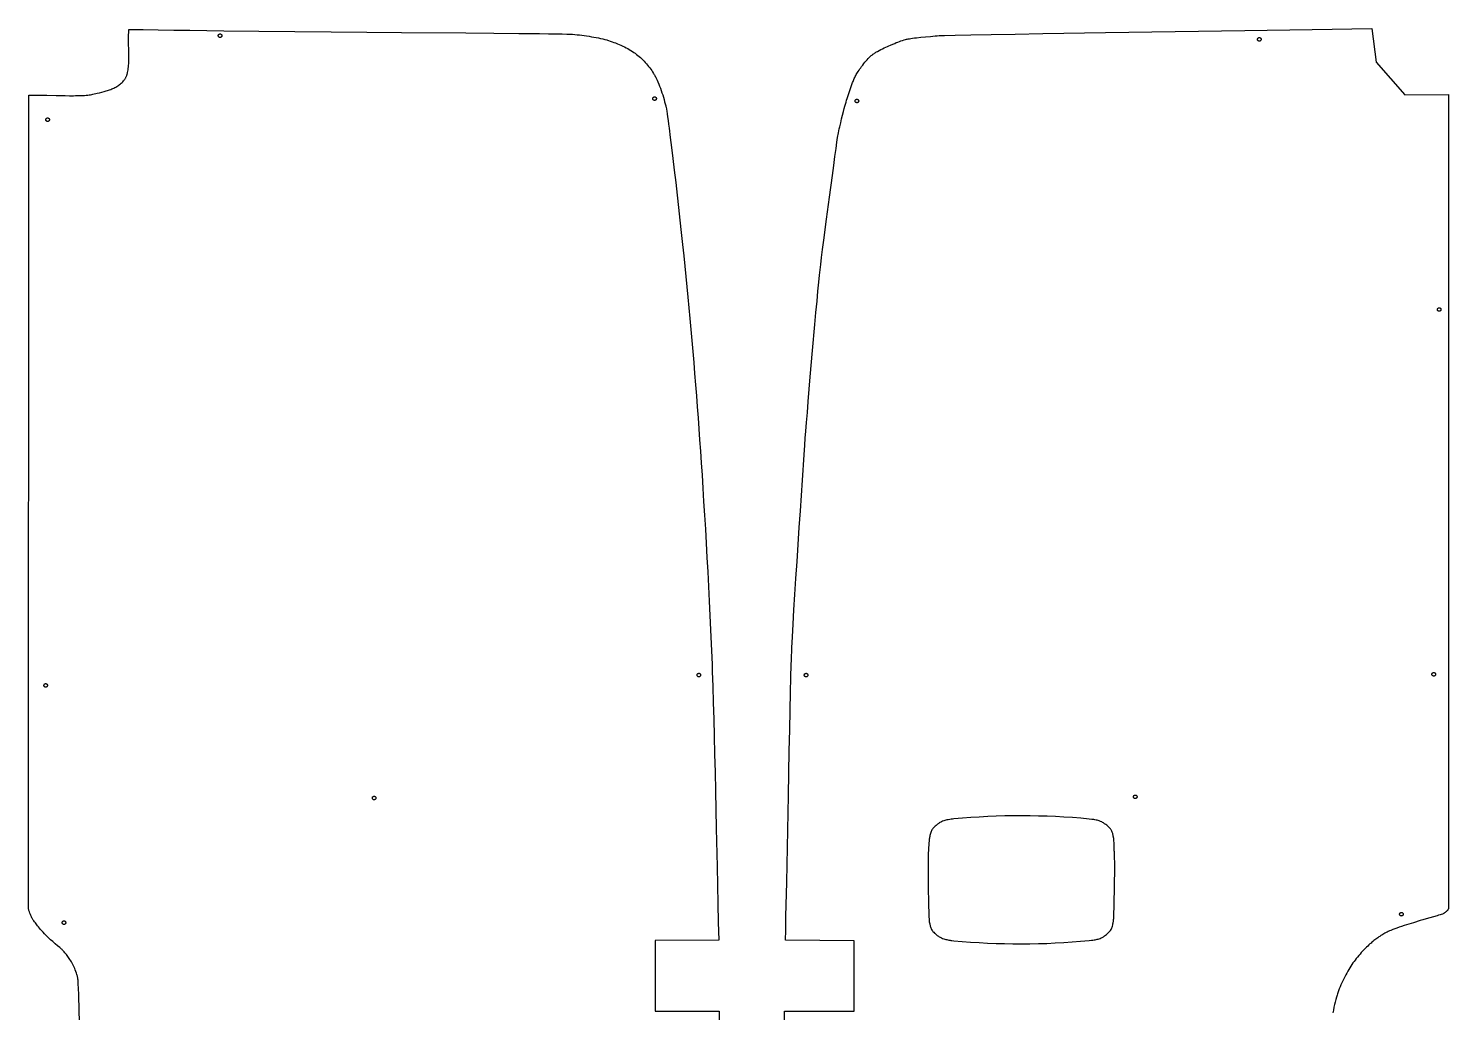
# Model space of a CAD drawing. Extents: x -900 to 7408, y -3188 to 1710.
# Drawn here: x 5723 to 7304, y -2092 to -997 of the extents above; entities that cross this region are included whole.
import ezdxf

# ---------------------------------------------------------------- set-up
doc = ezdxf.new("R2010")
doc.units = 0
doc.layers.add('Default_Layer', color=1, linetype='CONTINUOUS')

msp = doc.modelspace()

# ---------------------------------------------------------------- linework, layer by layer
at = {"layer": 'Default_Layer'}
for points in [[(5780.7, -2113.4), (5779.9, -2090.2), (5779.3, -2072.1), (5779, -2065.3), (5778.8, -2060.2), (5778.6, -2056.8), (5778.6, -2055.9), (5778.5, -2055.4), (5778.4, -2054.5), (5778.2, -2053.6), (5778, -2052.7), (5777.8, -2051.8), (5777.5, -2050.9), (5777.3, -2050), (5776.7, -2048.2), (5776.1, -2046.5), (5775.5, -2044.8), (5774.9, -2043.2), (5774.3, -2041.7), (5774, -2041), (5773.6, -2040.3), (5772.9, -2038.8), (5772.1, -2037.4), (5771.3, -2035.9), (5770.5, -2034.6), (5769.6, -2033.2), (5768.8, -2032), (5768, -2030.9), (5767.3, -2029.8), (5766.5, -2028.7), (5765.7, -2027.7), (5764.9, -2026.7), (5764, -2025.7), (5763.2, -2024.7), (5762.3, -2023.7), (5761.4, -2022.8), (5760.8, -2022.2), (5760.1, -2021.5), (5758.2, -2019.9), (5755.8, -2017.8), (5753.2, -2015.6), (5750.6, -2013.3), (5748, -2011.2), (5746.9, -2010.1), (5745.8, -2009.2), (5744.9, -2008.3), (5744.1, -2007.6), (5742.7, -2006.1), (5741.2, -2004.5), (5739.7, -2002.9), (5738.3, -2001.3), (5736.9, -1999.7), (5735.7, -1998.2), (5734.5, -1996.9), (5733.6, -1995.7), (5731.9, -1993.6), (5731.1, -1992.5), (5730.2, -1991.4), (5729.5, -1990.3), (5728.7, -1989.2), (5728.3, -1988.6), (5728, -1988), (5727.6, -1987.4), (5727.3, -1986.8), (5726.7, -1985.6), (5726.1, -1984.3), (5725.5, -1982.9), (5725, -1981.5), (5724.5, -1980), (5724.2, -1979.3), (5724, -1978.5), (5723.8, -1977.8), (5723.6, -1977), (5723.5, -1976.3), (5723.3, -1975.5), (5724, -1071.3), (5724, -1071.3), (5728.8, -1071.3), (5733.8, -1071.3), (5738.8, -1071.4), (5743.9, -1071.4), (5754.2, -1071.6), (5759.2, -1071.7), (5764.2, -1071.8), (5769, -1071.9), (5773.6, -1071.9), (5775.8, -1071.8), (5778, -1071.8), (5780.1, -1071.8), (5782.1, -1071.7), (5784.1, -1071.6), (5785.9, -1071.5), (5787.7, -1071.4), (5789.4, -1071.2), (5791, -1071), (5792.5, -1070.8), (5793.8, -1070.6), (5795.1, -1070.3), (5800, -1069.2), (5802.5, -1068.6), (5805, -1068), (5807.5, -1067.3), (5808.8, -1066.9), (5810, -1066.5), (5811.3, -1066.1), (5812.5, -1065.7), (5813.7, -1065.3), (5814.9, -1064.8), (5816.1, -1064.3), (5817.3, -1063.8), (5818.4, -1063.3), (5819.5, -1062.7), (5820.6, -1062.2), (5821.7, -1061.5), (5822.8, -1060.9), (5823.8, -1060.2), (5824.8, -1059.5), (5825.7, -1058.7), (5826.7, -1058), (5827.5, -1057.1), (5828.4, -1056.3), (5829.2, -1055.4), (5829.6, -1054.9), (5830, -1054.4), (5830.3, -1053.9), (5830.7, -1053.4), (5831, -1052.9), (5831.3, -1052.4), (5831.6, -1051.8), (5831.9, -1051.2), (5832.2, -1050.6), (5832.5, -1050), (5832.7, -1049.4), (5832.9, -1048.7), (5833.2, -1048.1), (5833.4, -1047.4), (5833.5, -1046.7), (5833.7, -1046), (5834, -1044.5), (5834.3, -1043), (5834.5, -1041.4), (5834.7, -1039.7), (5834.9, -1038), (5835, -1036.3), (5835.1, -1034.6), (5835.1, -1032.8), (5835.2, -1030.9), (5835.2, -1029), (5835.2, -1027.2), (5835.2, -1025.2), (5835.1, -1021.4), (5834.9, -1013.5), (5834.9, -1009.5), (5834.9, -1007.6), (5834.9, -1005.6), (5834.9, -1003.7), (5835, -1001.8), (5835.1, -999.9), (5835.2, -998), (5851.1, -998.3), (5867.7, -998.6), (5885.1, -998.8), (5903.1, -999.1), (5921.7, -999.3), (5940.7, -999.6), (5979.8, -1000), (6019.8, -1000.4), (6060.1, -1000.8), (6099.9, -1001.1), (6138.5, -1001.4), (6209.9, -1002), (6241.3, -1002.2), (6268.9, -1002.5), (6292.1, -1002.7), (6301.9, -1002.9), (6310.3, -1003), (6317.2, -1003.1), (6322.6, -1003.2), (6326.5, -1003.3), (6327.8, -1003.4), (6328.6, -1003.5), (6331.2, -1003.7), (6333.8, -1004), (6336.4, -1004.3), (6339.1, -1004.6), (6341.8, -1005), (6344.5, -1005.3), (6347.2, -1005.7), (6349.9, -1006.2), (6352.5, -1006.6), (6355, -1007.1), (6357.6, -1007.6), (6360, -1008.1), (6362.4, -1008.7), (6364.6, -1009.2), (6366.8, -1009.8), (6367.8, -1010.1), (6368.8, -1010.4), (6370.8, -1011.1), (6372.8, -1011.8), (6374.8, -1012.5), (6376.8, -1013.2), (6378.7, -1014), (6380.7, -1014.9), (6382.7, -1015.7), (6384.6, -1016.6), (6386.5, -1017.5), (6388.4, -1018.5), (6390.2, -1019.4), (6392, -1020.4), (6393.7, -1021.5), (6395.4, -1022.5), (6397, -1023.6), (6397.8, -1024.2), (6398.6, -1024.7), (6400.1, -1025.9), (6401.6, -1027.1), (6403, -1028.3), (6404.4, -1029.5), (6405.8, -1030.8), (6407.2, -1032.1), (6408.5, -1033.5), (6409.8, -1034.9), (6411.1, -1036.3), (6412.3, -1037.7), (6413.5, -1039.2), (6414.7, -1040.7), (6415.8, -1042.2), (6416.9, -1043.8), (6417.9, -1045.4), (6418.9, -1047), (6419.4, -1047.8), (6419.9, -1048.6), (6420.4, -1049.5), (6420.9, -1050.5), (6421.4, -1051.4), (6421.9, -1052.4), (6422.8, -1054.5), (6423.8, -1056.6), (6424.7, -1058.9), (6425.7, -1061.2), (6426.6, -1063.6), (6427.4, -1066.1), (6428.3, -1068.5), (6429.1, -1071), (6429.9, -1073.5), (6430.6, -1076), (6431.3, -1078.5), (6432, -1080.9), (6432.6, -1083.3), (6432.7, -1084), (6432.9, -1084.8), (6433.2, -1086.7), (6433.7, -1089.2), (6434.1, -1092.1), (6434.6, -1095.5), (6435.1, -1099.3), (6435.7, -1103.5), (6436.3, -1108.1), (6437.6, -1118.3), (6439, -1129.6), (6440.5, -1141.8), (6442, -1154.9), (6443.6, -1168.4), (6445.1, -1182.4), (6446.7, -1196.4), (6448.2, -1210.4), (6449.7, -1224.1), (6451.1, -1237.4), (6452.5, -1250), (6453.7, -1261.6), (6454.8, -1272.9), (6455.9, -1284.4), (6457.1, -1296), (6458.2, -1307.9), (6459.3, -1319.8), (6460.4, -1331.9), (6461.5, -1344.1), (6462.5, -1356.4), (6463.6, -1368.7), (6464.6, -1381.1), (6465.6, -1393.5), (6466.6, -1405.8), (6467.5, -1418.2), (6468.5, -1430.5), (6469.4, -1442.7), (6470.2, -1454.9), (6471.1, -1467.3), (6472, -1480.5), (6472.9, -1494.3), (6473.8, -1508.6), (6474.7, -1523.4), (6475.7, -1538.5), (6476.6, -1554.1), (6477.5, -1569.9), (6478.4, -1585.8), (6479.3, -1601.9), (6480.1, -1618.1), (6480.9, -1634.2), (6481.7, -1650.2), (6482.4, -1666.1), (6483.1, -1681.7), (6483.7, -1697.1), (6484, -1704.8), (6484.3, -1712.8), (6484.9, -1729.5), (6485.4, -1747.1), (6486, -1765.6), (6486.5, -1784.7), (6486.9, -1804.5), (6487.4, -1824.7), (6487.9, -1845.4), (6488.8, -1887.4), (6489.6, -1929.6), (6490.5, -1971.3), (6491, -1991.7), (6491.5, -2011.5), (6420.6, -2012.1), (6420.6, -2090.5), (6492, -2090.5), (6492, -2115.2)], [(6564.6, -2139.8), (6564.7, -2090.5), (6564.7, -2090.5), (6642.1, -2090.5), (6642.1, -2012.4), (6565.7, -2011.8), (6566, -2000.4), (6566.3, -1985.4), (6567.1, -1947), (6569, -1850.6), (6570, -1801), (6570.5, -1777.5), (6570.9, -1755.7), (6571.4, -1736.1), (6571.8, -1719.1), (6572.2, -1705.4), (6572.3, -1699.8), (6572.5, -1695.3), (6572.7, -1690.9), (6572.9, -1685.8), (6573.2, -1680.2), (6573.5, -1674), (6574.3, -1660), (6575.2, -1644.2), (6576.2, -1627.1), (6577.4, -1609), (6578.6, -1590.2), (6579.8, -1571.2), (6581, -1552.3), (6582.3, -1533.8), (6584.6, -1499.6), (6586.5, -1471.6), (6587.3, -1460.9), (6587.8, -1452.8), (6588.4, -1445.1), (6589.2, -1435.6), (6590.1, -1424.5), (6591.1, -1412.1), (6593.4, -1384.7), (6596, -1355.4), (6598.5, -1326.6), (6599.7, -1313.1), (6600.9, -1300.5), (6601.9, -1289.2), (6602.9, -1279.4), (6603.7, -1271.4), (6604.3, -1265.5), (6605, -1259.7), (6605.9, -1252.1), (6607, -1243), (6608.3, -1232.6), (6611.4, -1209.4), (6614.6, -1184.7), (6617.9, -1160.6), (6619.4, -1149.5), (6620.7, -1139.5), (6622, -1130.7), (6623, -1123.6), (6623.8, -1118.3), (6624.1, -1116.4), (6624.3, -1115.1), (6624.7, -1113.1), (6625.1, -1111), (6625.6, -1108.8), (6626.1, -1106.5), (6627.2, -1102), (6628.2, -1097.6), (6629.3, -1093.4), (6630.3, -1089.5), (6631.2, -1086.2), (6631.9, -1083.6), (6633.2, -1079.2), (6633.8, -1077), (6634.5, -1074.8), (6635.1, -1072.6), (6635.8, -1070.4), (6636.6, -1068.3), (6637.3, -1066.1), (6638.1, -1063.9), (6638.9, -1061.7), (6639.7, -1059.4), (6640.5, -1057.1), (6640.9, -1056), (6641.4, -1054.9), (6641.8, -1053.8), (6642.3, -1052.7), (6642.8, -1051.6), (6643.4, -1050.5), (6643.9, -1049.4), (6644.5, -1048.4), (6645.2, -1047.3), (6645.9, -1046.1), (6646.7, -1044.9), (6647.6, -1043.5), (6648.5, -1042.1), (6649.5, -1040.7), (6650.5, -1039.2), (6651.7, -1037.7), (6652.8, -1036.2), (6654, -1034.7), (6655.2, -1033.3), (6656.5, -1031.8), (6657.8, -1030.5), (6658.4, -1029.8), (6659.1, -1029.1), (6659.7, -1028.5), (6660.4, -1027.9), (6661.1, -1027.3), (6661.7, -1026.8), (6662.4, -1026.2), (6663.1, -1025.7), (6663.9, -1025.1), (6664.7, -1024.6), (6665.5, -1024.1), (6666.4, -1023.5), (6667.2, -1023), (6668.1, -1022.5), (6669.9, -1021.5), (6671.8, -1020.5), (6673.7, -1019.6), (6675.5, -1018.7), (6677.4, -1017.8), (6679.2, -1017), (6680.9, -1016.3), (6682.5, -1015.6), (6685.3, -1014.4), (6687.4, -1013.6), (6689.1, -1012.8), (6690.8, -1012.2), (6692.5, -1011.5), (6694.2, -1010.9), (6695.9, -1010.3), (6697.7, -1009.8), (6699.4, -1009.3), (6700.3, -1009.1), (6701.2, -1008.9), (6702.3, -1008.6), (6703.6, -1008.4), (6705.3, -1008.2), (6707.1, -1007.9), (6709.2, -1007.6), (6711.5, -1007.4), (6716.4, -1006.8), (6721.6, -1006.3), (6727, -1005.8), (6732.2, -1005.3), (6734.6, -1005.1), (6736.9, -1005), (6738.9, -1004.9), (6742.6, -1004.8), (6754.5, -1004.5), (6772.1, -1004.2), (6794.6, -1003.8), (6821.5, -1003.3), (6852.2, -1002.8), (6921.9, -1001.7), (7077, -999.2), (7151.9, -998), (7218.1, -997), (7222.9, -1034.7), (7255.1, -1071), (7303.4, -1070.4), (7303.6, -1976.4), (7303.4, -1976.8), (7303.2, -1977.2), (7302.9, -1977.7), (7302.7, -1978.1), (7302.4, -1978.5), (7302, -1978.8), (7301.7, -1979.2), (7301.4, -1979.6), (7301, -1979.9), (7300.6, -1980.2), (7300.2, -1980.6), (7299.8, -1980.9), (7299, -1981.4), (7298.2, -1982), (7297.9, -1982.1), (7297.6, -1982.2), (7296.7, -1982.6), (7295.5, -1983), (7294.1, -1983.4), (7292.5, -1983.9), (7290.8, -1984.4), (7286.9, -1985.5), (7278.7, -1987.8), (7275, -1988.9), (7273.4, -1989.3), (7272, -1989.8), (7264.4, -1992.2), (7259.3, -1993.8), (7254, -1995.5), (7251.3, -1996.4), (7248.7, -1997.3), (7246.1, -1998.2), (7243.7, -1999.1), (7241.5, -1999.9), (7239.5, -2000.7), (7237.8, -2001.4), (7237.1, -2001.7), (7236.4, -2002), (7235.2, -2002.6), (7234, -2003.2), (7232.8, -2003.9), (7231.6, -2004.5), (7230.5, -2005.2), (7229.3, -2005.9), (7228.1, -2006.6), (7227, -2007.4), (7225.9, -2008.1), (7224.8, -2008.9), (7223.7, -2009.7), (7222.6, -2010.5), (7221.5, -2011.3), (7220.4, -2012.1), (7219.4, -2013), (7218.3, -2013.8), (7217.3, -2014.8), (7216.1, -2015.8), (7214.9, -2017), (7213.6, -2018.2), (7212.2, -2019.6), (7210.8, -2021), (7209.4, -2022.4), (7208, -2024), (7206.5, -2025.5), (7205.1, -2027.1), (7203.7, -2028.8), (7202.3, -2030.4), (7200.9, -2032.1), (7199.6, -2033.8), (7198.4, -2035.4), (7197.2, -2037), (7196.1, -2038.7), (7195, -2040.4), (7193.8, -2042.3), (7192.7, -2044.2), (7191.5, -2046.2), (7190.3, -2048.2), (7189.2, -2050.3), (7188, -2052.5), (7186.9, -2054.7), (7185.8, -2056.9), (7184.8, -2059.1), (7183.8, -2061.4), (7182.8, -2063.6), (7181.9, -2065.9), (7181, -2068.1), (7180.2, -2070.4), (7179.9, -2071.5), (7179.5, -2072.7), (7179.1, -2073.9), (7178.8, -2075.1), (7178.1, -2077.7), (7177.4, -2080.5), (7176.7, -2083.4), (7176.1, -2086.3), (7175.5, -2089.4), (7174.9, -2092.5)]]:
    msp.add_lwpolyline(points, dxfattribs=at)
for points in [[(5934.6, -1005), (5934.6, -1004.8), (5934.6, -1004.6), (5934.7, -1004.4), (5934.7, -1004.3), (5934.8, -1004.1), (5934.9, -1003.9), (5935, -1003.8), (5935.2, -1003.6), (5935.3, -1003.5), (5935.5, -1003.4), (5935.6, -1003.3), (5935.8, -1003.2), (5936, -1003.1), (5936.2, -1003.1), (5936.4, -1003), (5936.6, -1003), (5936.8, -1003), (5937, -1003.1), (5937.2, -1003.1), (5937.4, -1003.2), (5937.5, -1003.3), (5937.7, -1003.4), (5937.8, -1003.5), (5938, -1003.6), (5938.1, -1003.8), (5938.2, -1003.9), (5938.3, -1004.1), (5938.4, -1004.3), (5938.5, -1004.4), (5938.5, -1004.6), (5938.6, -1004.8), (5938.6, -1005), (5938.6, -1005.2), (5938.5, -1005.4), (5938.5, -1005.6), (5938.4, -1005.8), (5938.3, -1006), (5938.2, -1006.2), (5938.1, -1006.3), (5938, -1006.4), (5937.8, -1006.6), (5937.7, -1006.7), (5937.5, -1006.8), (5937.4, -1006.9), (5937.2, -1006.9), (5937, -1007), (5936.8, -1007), (5936.6, -1007), (5936.4, -1007), (5936.2, -1007), (5936, -1006.9), (5935.8, -1006.9), (5935.6, -1006.8), (5935.5, -1006.7), (5935.3, -1006.6), (5935.2, -1006.4), (5935, -1006.3), (5934.9, -1006.2), (5934.8, -1006), (5934.7, -1005.8), (5934.7, -1005.6), (5934.6, -1005.4), (5934.6, -1005.2), (5934.6, -1005)], [(7091, -1009.1), (7091, -1008.9), (7091, -1008.7), (7091.1, -1008.5), (7091.1, -1008.4), (7091.2, -1008.2), (7091.3, -1008), (7091.4, -1007.9), (7091.6, -1007.7), (7091.7, -1007.6), (7091.9, -1007.5), (7092, -1007.4), (7092.2, -1007.3), (7092.4, -1007.2), (7092.6, -1007.2), (7092.8, -1007.1), (7093, -1007.1), (7093.2, -1007.1), (7093.4, -1007.2), (7093.6, -1007.2), (7093.8, -1007.3), (7093.9, -1007.4), (7094.1, -1007.5), (7094.3, -1007.6), (7094.4, -1007.7), (7094.5, -1007.9), (7094.6, -1008), (7094.7, -1008.2), (7094.8, -1008.4), (7094.9, -1008.5), (7094.9, -1008.7), (7095, -1008.9), (7095, -1009.1), (7095, -1009.3), (7094.9, -1009.5), (7094.9, -1009.7), (7094.8, -1009.9), (7094.7, -1010.1), (7094.6, -1010.2), (7094.5, -1010.4), (7094.4, -1010.5), (7094.3, -1010.7), (7094.1, -1010.8), (7093.9, -1010.9), (7093.8, -1011), (7093.6, -1011), (7093.4, -1011.1), (7093.2, -1011.1), (7093, -1011.1), (7092.8, -1011.1), (7092.6, -1011.1), (7092.4, -1011), (7092.2, -1011), (7092, -1010.9), (7091.9, -1010.8), (7091.7, -1010.7), (7091.6, -1010.5), (7091.4, -1010.4), (7091.3, -1010.2), (7091.2, -1010.1), (7091.1, -1009.9), (7091.1, -1009.7), (7091, -1009.5), (7091, -1009.3), (7091, -1009.1)], [(6418.1, -1075.1), (6418.1, -1074.9), (6418.1, -1074.7), (6418.2, -1074.5), (6418.3, -1074.4), (6418.3, -1074.2), (6418.4, -1074), (6418.6, -1073.9), (6418.7, -1073.7), (6418.8, -1073.6), (6419, -1073.5), (6419.1, -1073.4), (6419.3, -1073.3), (6419.5, -1073.2), (6419.7, -1073.2), (6419.9, -1073.1), (6420.1, -1073.1), (6420.3, -1073.1), (6420.5, -1073.2), (6420.7, -1073.2), (6420.9, -1073.3), (6421.1, -1073.4), (6421.2, -1073.5), (6421.4, -1073.6), (6421.5, -1073.7), (6421.6, -1073.9), (6421.8, -1074), (6421.9, -1074.2), (6421.9, -1074.4), (6422, -1074.5), (6422.1, -1074.7), (6422.1, -1074.9), (6422.1, -1075.1), (6422.1, -1075.3), (6422.1, -1075.5), (6422, -1075.7), (6421.9, -1075.9), (6421.9, -1076.1), (6421.8, -1076.3), (6421.6, -1076.4), (6421.5, -1076.5), (6421.4, -1076.7), (6421.2, -1076.8), (6421.1, -1076.9), (6420.9, -1077), (6420.7, -1077), (6420.5, -1077.1), (6420.3, -1077.1), (6420.1, -1077.1), (6419.9, -1077.1), (6419.7, -1077.1), (6419.5, -1077), (6419.3, -1077), (6419.1, -1076.9), (6419, -1076.8), (6418.8, -1076.7), (6418.7, -1076.5), (6418.6, -1076.4), (6418.4, -1076.3), (6418.3, -1076.1), (6418.3, -1075.9), (6418.2, -1075.7), (6418.1, -1075.5), (6418.1, -1075.3), (6418.1, -1075.1)], [(6643.2, -1077.7), (6643.2, -1077.5), (6643.2, -1077.3), (6643.3, -1077.1), (6643.3, -1076.9), (6643.4, -1076.8), (6643.5, -1076.6), (6643.6, -1076.5), (6643.8, -1076.3), (6643.9, -1076.2), (6644.1, -1076.1), (6644.2, -1076), (6644.4, -1075.9), (6644.6, -1075.8), (6644.8, -1075.8), (6645, -1075.7), (6645.2, -1075.7), (6645.4, -1075.7), (6645.6, -1075.8), (6645.8, -1075.8), (6646, -1075.9), (6646.1, -1076), (6646.3, -1076.1), (6646.5, -1076.2), (6646.6, -1076.3), (6646.7, -1076.5), (6646.8, -1076.6), (6646.9, -1076.8), (6647, -1076.9), (6647.1, -1077.1), (6647.1, -1077.3), (6647.2, -1077.5), (6647.2, -1077.7), (6647.2, -1077.9), (6647.1, -1078.1), (6647.1, -1078.3), (6647, -1078.5), (6646.9, -1078.7), (6646.8, -1078.8), (6646.7, -1079), (6646.6, -1079.1), (6646.5, -1079.3), (6646.3, -1079.4), (6646.1, -1079.5), (6646, -1079.6), (6645.8, -1079.6), (6645.6, -1079.7), (6645.4, -1079.7), (6645.2, -1079.7), (6645, -1079.7), (6644.8, -1079.7), (6644.6, -1079.6), (6644.4, -1079.6), (6644.2, -1079.5), (6644.1, -1079.4), (6643.9, -1079.3), (6643.8, -1079.1), (6643.6, -1079), (6643.5, -1078.8), (6643.4, -1078.7), (6643.3, -1078.5), (6643.3, -1078.3), (6643.2, -1078.1), (6643.2, -1077.9), (6643.2, -1077.7)], [(5742.8, -1098.6), (5742.8, -1098.3), (5742.8, -1098.2), (5742.8, -1098), (5742.9, -1097.8), (5743, -1097.6), (5743.1, -1097.4), (5743.2, -1097.3), (5743.3, -1097.1), (5743.5, -1097), (5743.6, -1096.9), (5743.8, -1096.8), (5744, -1096.7), (5744.2, -1096.6), (5744.4, -1096.6), (5744.6, -1096.6), (5744.8, -1096.6), (5745, -1096.6), (5745.2, -1096.6), (5745.4, -1096.6), (5745.5, -1096.7), (5745.7, -1096.8), (5745.9, -1096.9), (5746, -1097), (5746.2, -1097.1), (5746.3, -1097.3), (5746.4, -1097.4), (5746.5, -1097.6), (5746.6, -1097.8), (5746.7, -1098), (5746.7, -1098.2), (5746.7, -1098.3), (5746.8, -1098.6), (5746.7, -1098.8), (5746.7, -1099), (5746.7, -1099.1), (5746.6, -1099.3), (5746.5, -1099.5), (5746.4, -1099.7), (5746.3, -1099.8), (5746.2, -1100), (5746, -1100.1), (5745.9, -1100.2), (5745.7, -1100.3), (5745.5, -1100.4), (5745.4, -1100.5), (5745.2, -1100.5), (5745, -1100.5), (5744.8, -1100.6), (5744.6, -1100.5), (5744.4, -1100.5), (5744.2, -1100.5), (5744, -1100.4), (5743.8, -1100.3), (5743.6, -1100.2), (5743.5, -1100.1), (5743.3, -1100), (5743.2, -1099.8), (5743.1, -1099.7), (5743, -1099.5), (5742.9, -1099.3), (5742.8, -1099.1), (5742.8, -1099), (5742.8, -1098.8), (5742.8, -1098.6)], [(7291.1, -1309.8), (7291.2, -1309.6), (7291.2, -1309.4), (7291.2, -1309.2), (7291.3, -1309), (7291.4, -1308.9), (7291.5, -1308.7), (7291.6, -1308.5), (7291.7, -1308.4), (7291.9, -1308.3), (7292, -1308.2), (7292.2, -1308.1), (7292.4, -1308), (7292.6, -1307.9), (7292.7, -1307.9), (7292.9, -1307.8), (7293.1, -1307.8), (7293.4, -1307.8), (7293.6, -1307.9), (7293.7, -1307.9), (7293.9, -1308), (7294.1, -1308.1), (7294.3, -1308.2), (7294.4, -1308.3), (7294.6, -1308.4), (7294.7, -1308.5), (7294.8, -1308.7), (7294.9, -1308.9), (7295, -1309), (7295.1, -1309.2), (7295.1, -1309.4), (7295.1, -1309.6), (7295.1, -1309.8), (7295.1, -1310), (7295.1, -1310.2), (7295.1, -1310.4), (7295, -1310.6), (7294.9, -1310.8), (7294.8, -1310.9), (7294.7, -1311.1), (7294.6, -1311.2), (7294.4, -1311.4), (7294.3, -1311.5), (7294.1, -1311.6), (7293.9, -1311.7), (7293.7, -1311.7), (7293.6, -1311.8), (7293.4, -1311.8), (7293.1, -1311.8), (7292.9, -1311.8), (7292.7, -1311.8), (7292.6, -1311.7), (7292.4, -1311.7), (7292.2, -1311.6), (7292, -1311.5), (7291.9, -1311.4), (7291.7, -1311.2), (7291.6, -1311.1), (7291.5, -1310.9), (7291.4, -1310.8), (7291.3, -1310.6), (7291.2, -1310.4), (7291.2, -1310.2), (7291.2, -1310), (7291.1, -1309.8)], [(6467.4, -1716.6), (6467.4, -1716.4), (6467.4, -1716.2), (6467.4, -1716), (6467.5, -1715.8), (6467.6, -1715.6), (6467.7, -1715.5), (6467.8, -1715.3), (6467.9, -1715.2), (6468.1, -1715), (6468.2, -1714.9), (6468.4, -1714.8), (6468.6, -1714.7), (6468.8, -1714.7), (6469, -1714.6), (6469.1, -1714.6), (6469.4, -1714.6), (6469.6, -1714.6), (6469.8, -1714.6), (6469.9, -1714.7), (6470.1, -1714.7), (6470.3, -1714.8), (6470.5, -1714.9), (6470.6, -1715), (6470.8, -1715.2), (6470.9, -1715.3), (6471, -1715.5), (6471.1, -1715.6), (6471.2, -1715.8), (6471.3, -1716), (6471.3, -1716.2), (6471.3, -1716.4), (6471.4, -1716.6), (6471.3, -1716.8), (6471.3, -1717), (6471.3, -1717.2), (6471.2, -1717.4), (6471.1, -1717.5), (6471, -1717.7), (6470.9, -1717.8), (6470.8, -1718), (6470.6, -1718.1), (6470.5, -1718.2), (6470.3, -1718.3), (6470.1, -1718.4), (6469.9, -1718.5), (6469.8, -1718.5), (6469.6, -1718.6), (6469.4, -1718.6), (6469.1, -1718.6), (6469, -1718.5), (6468.8, -1718.5), (6468.6, -1718.4), (6468.4, -1718.3), (6468.2, -1718.2), (6468.1, -1718.1), (6467.9, -1718), (6467.8, -1717.8), (6467.7, -1717.7), (6467.6, -1717.5), (6467.5, -1717.4), (6467.4, -1717.2), (6467.4, -1717), (6467.4, -1716.8), (6467.4, -1716.6)], [(6586.7, -1716.6), (6586.7, -1716.4), (6586.7, -1716.2), (6586.8, -1716), (6586.8, -1715.8), (6586.9, -1715.7), (6587, -1715.5), (6587.1, -1715.4), (6587.3, -1715.2), (6587.4, -1715.1), (6587.6, -1715), (6587.7, -1714.9), (6587.9, -1714.8), (6588.1, -1714.7), (6588.3, -1714.7), (6588.5, -1714.6), (6588.7, -1714.6), (6588.9, -1714.6), (6589.1, -1714.7), (6589.3, -1714.7), (6589.5, -1714.8), (6589.6, -1714.9), (6589.8, -1715), (6589.9, -1715.1), (6590.1, -1715.2), (6590.2, -1715.4), (6590.3, -1715.5), (6590.4, -1715.7), (6590.5, -1715.8), (6590.6, -1716), (6590.6, -1716.2), (6590.7, -1716.4), (6590.7, -1716.6), (6590.7, -1716.8), (6590.6, -1717), (6590.6, -1717.2), (6590.5, -1717.4), (6590.4, -1717.6), (6590.3, -1717.7), (6590.2, -1717.9), (6590.1, -1718), (6589.9, -1718.2), (6589.8, -1718.3), (6589.6, -1718.4), (6589.5, -1718.5), (6589.3, -1718.5), (6589.1, -1718.6), (6588.9, -1718.6), (6588.7, -1718.6), (6588.5, -1718.6), (6588.3, -1718.6), (6588.1, -1718.5), (6587.9, -1718.5), (6587.7, -1718.4), (6587.6, -1718.3), (6587.4, -1718.2), (6587.3, -1718), (6587.1, -1717.9), (6587, -1717.7), (6586.9, -1717.6), (6586.8, -1717.4), (6586.8, -1717.2), (6586.7, -1717), (6586.7, -1716.8), (6586.7, -1716.6)], [(7285.1, -1715.8), (7285.1, -1715.6), (7285.1, -1715.4), (7285.2, -1715.2), (7285.3, -1715), (7285.4, -1714.8), (7285.5, -1714.6), (7285.6, -1714.5), (7285.7, -1714.3), (7285.8, -1714.2), (7286, -1714.1), (7286.2, -1714), (7286.3, -1713.9), (7286.5, -1713.9), (7286.7, -1713.8), (7286.9, -1713.8), (7287.1, -1713.8), (7287.3, -1713.8), (7287.5, -1713.8), (7287.7, -1713.9), (7287.9, -1713.9), (7288.1, -1714), (7288.2, -1714.1), (7288.4, -1714.2), (7288.5, -1714.3), (7288.7, -1714.5), (7288.8, -1714.6), (7288.9, -1714.8), (7289, -1715), (7289, -1715.2), (7289.1, -1715.4), (7289.1, -1715.6), (7289.1, -1715.8), (7289.1, -1716), (7289.1, -1716.2), (7289, -1716.4), (7289, -1716.5), (7288.9, -1716.7), (7288.8, -1716.9), (7288.7, -1717), (7288.5, -1717.2), (7288.4, -1717.3), (7288.2, -1717.4), (7288.1, -1717.5), (7287.9, -1717.6), (7287.7, -1717.7), (7287.5, -1717.7), (7287.3, -1717.8), (7287.1, -1717.8), (7286.9, -1717.8), (7286.7, -1717.7), (7286.5, -1717.7), (7286.3, -1717.6), (7286.2, -1717.5), (7286, -1717.4), (7285.8, -1717.3), (7285.7, -1717.2), (7285.6, -1717), (7285.5, -1716.9), (7285.4, -1716.7), (7285.3, -1716.5), (7285.2, -1716.4), (7285.1, -1716.2), (7285.1, -1716), (7285.1, -1715.8)], [(5740.6, -1728.1), (5740.6, -1727.9), (5740.6, -1727.7), (5740.7, -1727.5), (5740.8, -1727.3), (5740.8, -1727.1), (5740.9, -1727), (5741.1, -1726.8), (5741.2, -1726.7), (5741.3, -1726.5), (5741.5, -1726.4), (5741.6, -1726.3), (5741.8, -1726.2), (5742, -1726.2), (5742.2, -1726.1), (5742.4, -1726.1), (5742.6, -1726.1), (5742.8, -1726.1), (5743, -1726.1), (5743.2, -1726.2), (5743.4, -1726.2), (5743.6, -1726.3), (5743.7, -1726.4), (5743.9, -1726.5), (5744, -1726.7), (5744.1, -1726.8), (5744.3, -1727), (5744.4, -1727.1), (5744.4, -1727.3), (5744.5, -1727.5), (5744.6, -1727.7), (5744.6, -1727.9), (5744.6, -1728.1), (5744.6, -1728.3), (5744.6, -1728.5), (5744.5, -1728.7), (5744.4, -1728.9), (5744.4, -1729), (5744.3, -1729.2), (5744.1, -1729.4), (5744, -1729.5), (5743.9, -1729.6), (5743.7, -1729.7), (5743.6, -1729.8), (5743.4, -1729.9), (5743.2, -1730), (5743, -1730), (5742.8, -1730.1), (5742.6, -1730.1), (5742.4, -1730.1), (5742.2, -1730), (5742, -1730), (5741.8, -1729.9), (5741.6, -1729.8), (5741.5, -1729.7), (5741.3, -1729.6), (5741.2, -1729.5), (5741.1, -1729.4), (5740.9, -1729.2), (5740.8, -1729), (5740.8, -1728.9), (5740.7, -1728.7), (5740.6, -1728.5), (5740.6, -1728.3), (5740.6, -1728.1)], [(6106.1, -1853.4), (6106.1, -1853.2), (6106.1, -1853), (6106.1, -1852.8), (6106.2, -1852.6), (6106.3, -1852.5), (6106.4, -1852.3), (6106.5, -1852.1), (6106.6, -1852), (6106.8, -1851.9), (6106.9, -1851.8), (6107.1, -1851.7), (6107.3, -1851.6), (6107.5, -1851.5), (6107.7, -1851.5), (6107.9, -1851.4), (6108.1, -1851.4), (6108.3, -1851.4), (6108.5, -1851.5), (6108.7, -1851.5), (6108.8, -1851.6), (6109, -1851.7), (6109.2, -1851.8), (6109.3, -1851.9), (6109.5, -1852), (6109.6, -1852.1), (6109.7, -1852.3), (6109.8, -1852.5), (6109.9, -1852.6), (6110, -1852.8), (6110, -1853), (6110, -1853.2), (6110.1, -1853.4), (6110, -1853.6), (6110, -1853.8), (6110, -1854), (6109.9, -1854.2), (6109.8, -1854.4), (6109.7, -1854.5), (6109.6, -1854.7), (6109.5, -1854.8), (6109.3, -1855), (6109.2, -1855.1), (6109, -1855.2), (6108.8, -1855.3), (6108.7, -1855.3), (6108.5, -1855.4), (6108.3, -1855.4), (6108.1, -1855.4), (6107.9, -1855.4), (6107.7, -1855.4), (6107.5, -1855.3), (6107.3, -1855.3), (6107.1, -1855.2), (6106.9, -1855.1), (6106.8, -1855), (6106.6, -1854.8), (6106.5, -1854.7), (6106.4, -1854.5), (6106.3, -1854.4), (6106.2, -1854.2), (6106.1, -1854), (6106.1, -1853.8), (6106.1, -1853.6), (6106.1, -1853.4)], [(6952.9, -1852.1), (6952.9, -1851.9), (6953, -1851.7), (6953, -1851.5), (6953.1, -1851.3), (6953.2, -1851.1), (6953.3, -1851), (6953.4, -1850.8), (6953.5, -1850.7), (6953.7, -1850.5), (6953.8, -1850.4), (6954, -1850.3), (6954.2, -1850.2), (6954.3, -1850.2), (6954.5, -1850.1), (6954.7, -1850.1), (6954.9, -1850.1), (6955.1, -1850.1), (6955.3, -1850.1), (6955.5, -1850.2), (6955.7, -1850.2), (6955.9, -1850.3), (6956, -1850.4), (6956.2, -1850.5), (6956.3, -1850.7), (6956.5, -1850.8), (6956.6, -1851), (6956.7, -1851.1), (6956.8, -1851.3), (6956.8, -1851.5), (6956.9, -1851.7), (6956.9, -1851.9), (6956.9, -1852.1), (6956.9, -1852.3), (6956.9, -1852.5), (6956.8, -1852.7), (6956.8, -1852.9), (6956.7, -1853), (6956.6, -1853.2), (6956.5, -1853.4), (6956.3, -1853.5), (6956.2, -1853.6), (6956, -1853.7), (6955.9, -1853.8), (6955.7, -1853.9), (6955.5, -1854), (6955.3, -1854), (6955.1, -1854.1), (6954.9, -1854.1), (6954.7, -1854.1), (6954.5, -1854), (6954.3, -1854), (6954.2, -1853.9), (6954, -1853.8), (6953.8, -1853.7), (6953.7, -1853.6), (6953.5, -1853.5), (6953.4, -1853.4), (6953.3, -1853.2), (6953.2, -1853), (6953.1, -1852.9), (6953, -1852.7), (6953, -1852.5), (6952.9, -1852.3), (6952.9, -1852.1)], [(5760.9, -1992.2), (5760.9, -1992), (5761, -1991.8), (5761, -1991.6), (5761.1, -1991.4), (5761.2, -1991.2), (5761.3, -1991.1), (5761.4, -1990.9), (5761.5, -1990.8), (5761.7, -1990.6), (5761.8, -1990.5), (5762, -1990.4), (5762.2, -1990.3), (5762.3, -1990.3), (5762.5, -1990.2), (5762.7, -1990.2), (5762.9, -1990.2), (5763.1, -1990.2), (5763.3, -1990.2), (5763.5, -1990.3), (5763.7, -1990.3), (5763.9, -1990.4), (5764.1, -1990.5), (5764.2, -1990.6), (5764.4, -1990.8), (5764.5, -1990.9), (5764.6, -1991.1), (5764.7, -1991.2), (5764.8, -1991.4), (5764.8, -1991.6), (5764.9, -1991.8), (5764.9, -1992), (5764.9, -1992.2), (5764.9, -1992.4), (5764.9, -1992.6), (5764.8, -1992.8), (5764.8, -1992.9), (5764.7, -1993.1), (5764.6, -1993.3), (5764.5, -1993.4), (5764.4, -1993.6), (5764.2, -1993.7), (5764.1, -1993.8), (5763.9, -1993.9), (5763.7, -1994), (5763.5, -1994.1), (5763.3, -1994.1), (5763.1, -1994.2), (5762.9, -1994.2), (5762.7, -1994.2), (5762.5, -1994.1), (5762.3, -1994.1), (5762.2, -1994), (5762, -1993.9), (5761.8, -1993.8), (5761.7, -1993.7), (5761.5, -1993.6), (5761.4, -1993.4), (5761.3, -1993.3), (5761.2, -1993.1), (5761.1, -1992.9), (5761, -1992.8), (5761, -1992.6), (5760.9, -1992.4), (5760.9, -1992.2)], [(7249.1, -1982.8), (7249.1, -1982.5), (7249.2, -1982.3), (7249.2, -1982.2), (7249.3, -1982), (7249.4, -1981.8), (7249.5, -1981.6), (7249.6, -1981.5), (7249.7, -1981.3), (7249.8, -1981.2), (7250, -1981.1), (7250.2, -1981), (7250.3, -1980.9), (7250.5, -1980.8), (7250.7, -1980.8), (7250.9, -1980.8), (7251.1, -1980.8), (7251.3, -1980.8), (7251.5, -1980.8), (7251.7, -1980.8), (7251.9, -1980.9), (7252.1, -1981), (7252.2, -1981.1), (7252.4, -1981.2), (7252.5, -1981.3), (7252.7, -1981.5), (7252.8, -1981.6), (7252.9, -1981.8), (7253, -1982), (7253, -1982.2), (7253.1, -1982.3), (7253.1, -1982.5), (7253.1, -1982.8), (7253.1, -1983), (7253.1, -1983.2), (7253, -1983.3), (7253, -1983.5), (7252.9, -1983.7), (7252.8, -1983.9), (7252.7, -1984), (7252.5, -1984.2), (7252.4, -1984.3), (7252.2, -1984.4), (7252.1, -1984.5), (7251.9, -1984.6), (7251.7, -1984.7), (7251.5, -1984.7), (7251.3, -1984.7), (7251.1, -1984.8), (7250.9, -1984.7), (7250.7, -1984.7), (7250.5, -1984.7), (7250.3, -1984.6), (7250.2, -1984.5), (7250, -1984.4), (7249.8, -1984.3), (7249.7, -1984.2), (7249.6, -1984), (7249.5, -1983.9), (7249.4, -1983.7), (7249.3, -1983.5), (7249.2, -1983.3), (7249.2, -1983.2), (7249.1, -1983), (7249.1, -1982.8)]]:
    msp.add_lwpolyline(points, close=True, dxfattribs=at)
msp.add_lwpolyline([(6931.6, -1912.1, 0.004198), (6931.4, -1904.7, 0.004698), (6931.2, -1901.3, 0.00696), (6931.1, -1899.4, 0.009722), (6931, -1898.5, 0.013482), (6930.9, -1897.9, 0.006019), (6930.5, -1895.8, 0.011434), (6930.1, -1894, 0.018184), (6929.6, -1892.2, 0.026495), (6928.9, -1890.5, 0.03311), (6928.1, -1889, 0.031215), (6927.3, -1887.7, 0.020453), (6926.2, -1886.5, 0.021899), (6924.3, -1884.7, 0.041556), (6919.7, -1881.2, 0.023342), (6917.6, -1880, 0.038104), (6914.9, -1878.9, 0.022663), (6912.5, -1878.2, 0.01435), (6910.1, -1877.7, 0.008967), (6907.5, -1877.3, 0.002083), (6906.5, -1877.2), (6903.8, -1876.8, 0.046583), (6753.2, -1876.7, 0.000947), (6750.3, -1877.1, 0.010384), (6746.7, -1877.6, 0.015073), (6744.2, -1878.1, 0.021868), (6741.8, -1878.8, 0.034349), (6739.4, -1879.8, 0.021957), (6737.5, -1880.8, 0.023002), (6735, -1882.5, 0.031858), (6731.7, -1885.4, 0.017747), (6730.3, -1886.8, 0.021588), (6729.3, -1888, 0.046189), (6728.2, -1889.9, 0.029798), (6727.4, -1891.7, 0.025568), (6726.7, -1894.1, 0.012738), (6726.3, -1896.4, 0.005679), (6725.9, -1898.3, 0.009166), (6725.7, -1900.1, 0.009199), (6725.3, -1904.1, 0.014611), (6724.8, -1912.2, -0.014209), (6724.8, -1912.4, 0.0105), (6724.7, -1913.7, -0.001866), (6724.7, -1915, 0.00363), (6724.6, -1916.5, 0.006535), (6724.5, -1919.4, 0.004307), (6724.4, -1924.3, 0.00259), (6724.4, -1930.5, 0.002105), (6724.4, -1939.5, 0.001426), (6724.6, -1951.8, 0.001039), (6724.8, -1967.5, 0.002301), (6725.1, -1978.4, 0.002695), (6725.3, -1984, 0.004697), (6725.5, -1987.8, 0.006824), (6725.6, -1989.6, 0.009672), (6725.7, -1990.6, 0.013527), (6725.8, -1991.2, 0.006018), (6726.2, -1993.3, 0.011434), (6726.6, -1995.1, 0.018182), (6727.1, -1996.9, 0.028851), (6727.8, -1998.7, 0.045113), (6728.9, -2000.7, 0.02782), (6729.9, -2002, 0.023292), (6731.6, -2003.7, 0.02879), (6734.7, -2006.3, 0.027834), (6737.7, -2008.3, 0.020458), (6739.4, -2009.2, 0.032981), (6741.8, -2010.2, 0.021527), (6744.1, -2010.8, 0.014116), (6746.5, -2011.3, 0.008103), (6748.9, -2011.7, 0.004061), (6750.9, -2012), (6753, -2012.3, 0.046583), (6903.6, -2012.1), (6906.3, -2011.7, 0.007328), (6909.2, -2011.3, 0.012115), (6911.6, -2010.9, 0.016793), (6913.7, -2010.4, 0.022184), (6915.8, -2009.7, 0.035906), (6918.3, -2008.5, 0.024201), (6920.6, -2007, 0.040008), (6924.9, -2003.5, 0.018547), (6926.4, -2002, 0.021588), (6927.4, -2000.8, 0.046189), (6928.5, -1998.9, 0.029798), (6929.2, -1997.1, 0.025568), (6929.9, -1994.7, 0.012738), (6930.4, -1992.4, 0.005283), (6930.7, -1990.7, 0.015905), (6930.8, -1989.7, 0.008296), (6931, -1987.6, 0.004549), (6931.2, -1984.4, 0.003063), (6931.3, -1979.5, 0.002305), (6931.5, -1971, 0.001256), (6931.7, -1960.4, 0.00094), (6932, -1945.4, 0.00172), (6932.1, -1934.4, 0.002884), (6932.1, -1925.9, 0.003798), (6932, -1920.7, 0.005654), (6931.9, -1917, 0.009248), (6931.8, -1914.3, 0.002249), (6931.6, -1912.2, -0.012984), (6931.6, -1912.1)], format="xyb", close=True, dxfattribs=at)

doc.saveas('drawing.dxf')
